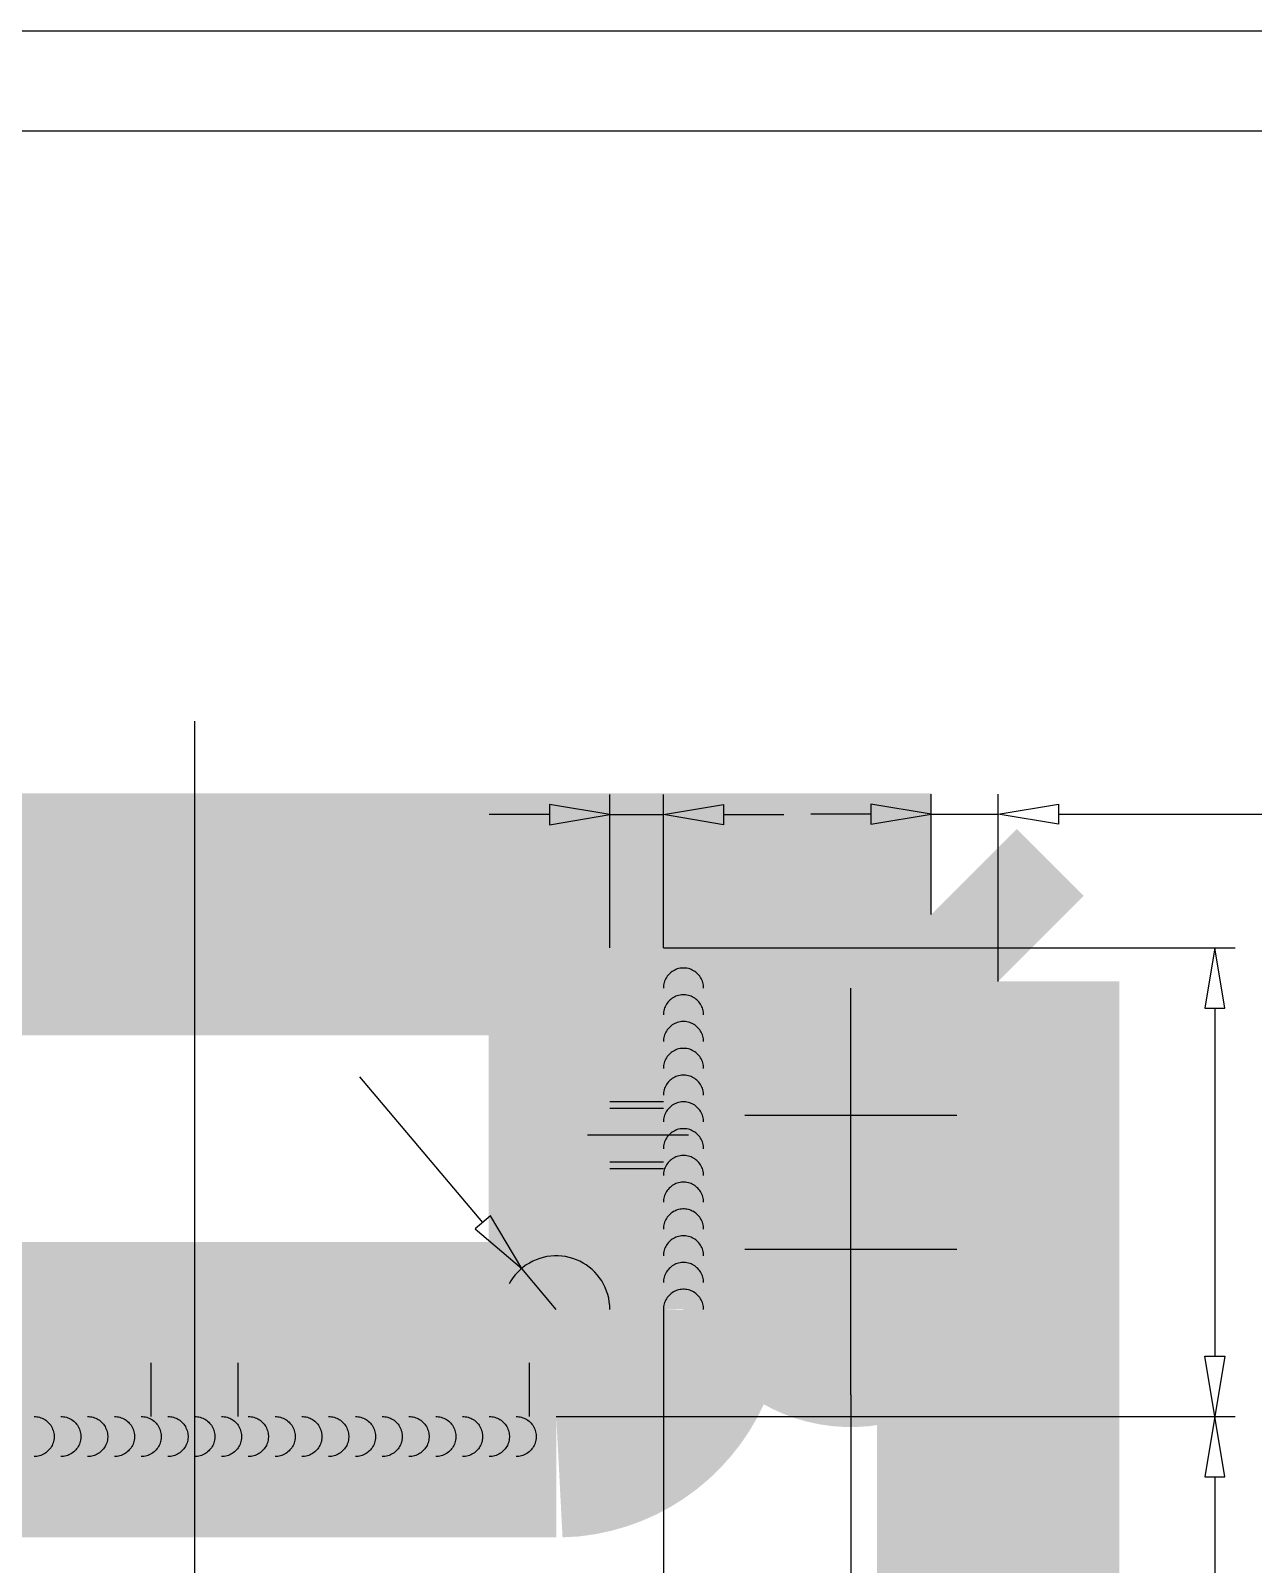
# Model space of a CAD drawing. Extents: x 0.2 to 49.5, y 17.6 to 52.5.
# Drawn here: x 7.31 to 14.46, y 43.55 to 52.51 of the extents above; entities that cross this region are included whole.
import ezdxf

# ---------------------------------------------------------------- set-up
doc = ezdxf.new("R2010")
doc.units = 0
doc.linetypes.add('1', pattern=[50.8, 31.75, -6.35, 6.35, -6.35])
doc.linetypes.add('2', pattern=[15, 12, -3])
doc.layers.get('0').update_dxf_attribs({"linetype": 'CONTINUOUS'})

msp = doc.modelspace()

# ---------------------------------------------------------------- linework, layer by layer
at = {"color": 7}
for points in [[(0.1546, 52.5117), (49.4628, 52.5117)], [(48.8758, 51.9247), (0.7416, 51.9247)]]:
    msp.add_lwpolyline(points, dxfattribs=at)
at = {"color": 1, "linetype": '1'}
for points in [[(8.2714, 39.9294), (8.2714, 48.4755)], [(12.1065, 44.5367), (12.1065, 46.9132)], [(12.1065, 44.764), (12.1065, 46.7905)], [(11.4866, 46.1706), (12.7264, 46.1706)], [(11.1577, 46.0535), (10.5677, 46.0535)], [(11.4866, 45.3879), (12.7264, 45.3879)]]:
    msp.add_lwpolyline(points, dxfattribs=at)
at = {"color": 5, "const_width": 0.0000000783}
for points in [[(10.8686, 48.0455), (10.8686, 48.1298), (10.7311, 48.1298), (10.7311, 48.1695), (10.8758, 48.3977), (10.9075, 48.3977), (10.9075, 48.1695), (10.9503, 48.1695), (10.9503, 48.1298), (10.9075, 48.1298), (10.9075, 48.0455), (10.8686, 48.0455)], [(14.166, 48.1712), (14.2079, 48.1594), (14.1968, 48.1241), (14.181, 48.095), (14.1605, 48.0718), (14.1359, 48.0551), (14.108, 48.045), (14.0767, 48.0417), (14.0447, 48.0443), (14.0169, 48.052), (13.9933, 48.0649), (13.9736, 48.0826), (13.9574, 48.105), (13.9445, 48.132), (13.9352, 48.162), (13.9296, 48.1935), (13.9277, 48.2264), (13.9298, 48.2615), (13.9361, 48.2935), (13.9466, 48.3224), (13.961, 48.3475), (13.979, 48.3683), (14.0005, 48.3846), (14.0245, 48.3964), (14.0502, 48.4035), (14.0774, 48.4059), (14.1074, 48.4029), (14.134, 48.3939), (14.1574, 48.379), (14.1768, 48.3586), (14.1919, 48.3334), (14.2025, 48.3033), (14.1612, 48.2925), (14.1528, 48.3158), (14.1421, 48.3345), (14.1292, 48.3485), (14.1141, 48.3582), (14.0965, 48.3641), (14.0765, 48.366), (14.0535, 48.3638), (14.0331, 48.3574), (14.0154, 48.3465), (14.0007, 48.3321), (13.9892, 48.3147), (13.9809, 48.2943), (13.9754, 48.2722), (13.9721, 48.2497), (13.971, 48.2267), (13.9723, 48.198), (13.9762, 48.1718), (13.9828, 48.1482), (13.9921, 48.1278), (14.0043, 48.1111), (14.0194, 48.0981), (14.0364, 48.0889), (14.0544, 48.0834), (14.0732, 48.0816), (14.0955, 48.0841), (14.1154, 48.0916), (14.1329, 48.1041), (14.1475, 48.1216), (14.1585, 48.144), (14.166, 48.1712)], [(14.2547, 48.0477), (14.2547, 48.3999), (14.2936, 48.3999), (14.2936, 48.2735), (14.3133, 48.293), (14.3362, 48.3047), (14.3623, 48.3086), (14.3786, 48.3073), (14.3934, 48.3036), (14.4067, 48.2974), (14.418, 48.289), (14.427, 48.2787), (14.4336, 48.2665), (14.4381, 48.2514), (14.4408, 48.2324), (14.4417, 48.2094), (14.4417, 48.0477), (14.4028, 48.0477), (14.4028, 48.2094), (14.4014, 48.229), (14.3971, 48.2448), (14.3901, 48.2566), (14.3805, 48.2648), (14.3686, 48.2697), (14.3543, 48.2714), (14.343, 48.2702), (14.3322, 48.2669), (14.3218, 48.2614), (14.3126, 48.2539), (14.3054, 48.2449), (14.3001, 48.2344), (14.2965, 48.2215), (14.2943, 48.2058), (14.2936, 48.1873), (14.2936, 48.0477), (14.2547, 48.0477)], [(10.8686, 48.3283), (10.7694, 48.1695), (10.8686, 48.1695), (10.8686, 48.3283)], [(9.3889, 46.3964), (9.658, 46.6237), (9.7487, 46.5163), (9.7646, 46.4958), (9.7761, 46.4774), (9.783, 46.461), (9.7858, 46.4454), (9.7848, 46.4292), (9.7801, 46.4124), (9.7722, 46.3962), (9.7615, 46.3814), (9.7481, 46.3681), (9.7284, 46.3547), (9.7077, 46.3467), (9.6857, 46.344), (9.6631, 46.3474), (9.6403, 46.3576), (9.6172, 46.3745), (9.6193, 46.3629), (9.6203, 46.3527), (9.6202, 46.3438), (9.6176, 46.3259), (9.6132, 46.307), (9.6068, 46.287), (9.5692, 46.183), (9.5351, 46.2233), (9.5641, 46.3027), (9.5715, 46.324), (9.5773, 46.3422), (9.5816, 46.3571), (9.5844, 46.3695), (9.5858, 46.3799), (9.5858, 46.3886), (9.5848, 46.396), (9.5831, 46.4029), (9.5806, 46.4092), (9.5776, 46.4142), (9.573, 46.4205), (9.5669, 46.4282), (9.5355, 46.4653), (9.416, 46.3644), (9.3889, 46.3964)], [(9.6245, 46.4225), (9.6365, 46.4094), (9.6479, 46.3993), (9.6586, 46.3924), (9.669, 46.3882), (9.6797, 46.3865), (9.6906, 46.3872), (9.7013, 46.3901), (9.7111, 46.3947), (9.7202, 46.4011), (9.731, 46.4126), (9.7379, 46.4256), (9.741, 46.4401), (9.7395, 46.4558), (9.7325, 46.4724), (9.7201, 46.4899), (9.6553, 46.5666), (9.5663, 46.4914), (9.6245, 46.4225)], [(9.6652, 46.0694), (9.7296, 46.1238), (9.6409, 46.2289), (9.6711, 46.2544), (9.9388, 46.2912), (9.9594, 46.2669), (9.785, 46.1196), (9.8126, 46.0869), (9.7823, 46.0614), (9.7547, 46.0941), (9.6903, 46.0397), (9.6652, 46.0694)], [(9.8812, 46.2519), (9.6958, 46.2252), (9.7599, 46.1494), (9.8812, 46.2519)], [(14.0247, 45.779), (14.0209, 45.8199), (14.0412, 45.8242), (14.0578, 45.8313), (14.0707, 45.841), (14.08, 45.8527), (14.0856, 45.866), (14.0874, 45.8809), (14.0848, 45.8986), (14.077, 45.9145), (14.0639, 45.9284), (14.0465, 45.9392), (14.0257, 45.9457), (14.0014, 45.9479), (13.9785, 45.9458), (13.959, 45.9396), (13.943, 45.9292), (13.9312, 45.9154), (13.924, 45.8991), (13.9217, 45.8802), (13.9227, 45.8681), (13.9259, 45.8568), (13.9311, 45.8463), (13.9381, 45.8369), (13.9463, 45.829), (13.9558, 45.8225), (13.9505, 45.7859), (13.7696, 45.8166), (13.7696, 45.9743), (13.8109, 45.9743), (13.8109, 45.8478), (13.9056, 45.8307), (13.8933, 45.85), (13.8859, 45.87), (13.8835, 45.8906), (13.887, 45.9168), (13.8977, 45.9402), (13.9154, 45.9606), (13.9387, 45.9765), (13.9661, 45.986), (13.9976, 45.9892), (14.028, 45.9864), (14.0556, 45.978), (14.0802, 45.9641), (14.104, 45.9413), (14.1182, 45.9135), (14.123, 45.8809), (14.12, 45.8538), (14.111, 45.8303), (14.0961, 45.8103), (14.0762, 45.7946), (14.0524, 45.7842), (14.0247, 45.779)], [(14.024, 45.533), (14.0182, 45.5719), (14.0405, 45.5774), (14.0581, 45.585), (14.0712, 45.5947), (14.0802, 45.6062), (14.0856, 45.6193), (14.0874, 45.6339), (14.0851, 45.6513), (14.078, 45.6667), (14.0663, 45.6803), (14.0511, 45.6908), (14.0336, 45.6971), (14.0139, 45.6992), (13.9952, 45.6973), (13.9788, 45.6914), (13.9648, 45.6817), (13.954, 45.669), (13.9476, 45.6541), (13.9454, 45.6372), (13.946, 45.6292), (13.9476, 45.6201), (13.9502, 45.6097), (13.9123, 45.614), (13.9126, 45.6165), (13.9127, 45.6185), (13.9128, 45.6203), (13.9112, 45.6363), (13.9064, 45.6512), (13.8984, 45.6651), (13.887, 45.6761), (13.8722, 45.6827), (13.8539, 45.685), (13.839, 45.6833), (13.8258, 45.6785), (13.8145, 45.6705), (13.8058, 45.6599), (13.8006, 45.6474), (13.7989, 45.6331), (13.8007, 45.6188), (13.8059, 45.6062), (13.8147, 45.5952), (13.8271, 45.5863), (13.8429, 45.5798), (13.8623, 45.5758), (13.8546, 45.5368), (13.8278, 45.5436), (13.8053, 45.5544), (13.7872, 45.5693), (13.774, 45.5875), (13.766, 45.6085), (13.7633, 45.6322), (13.7647, 45.649), (13.7688, 45.665), (13.7757, 45.68), (13.785, 45.6934), (13.7962, 45.7045), (13.8095, 45.7134), (13.824, 45.7198), (13.8391, 45.7237), (13.8549, 45.725), (13.8696, 45.7237), (13.8835, 45.7201), (13.8964, 45.7139), (13.9081, 45.7054), (13.918, 45.6945), (13.9262, 45.6813), (13.9327, 45.6986), (13.9427, 45.7132), (13.9561, 45.725), (13.9725, 45.7336), (13.9915, 45.7388), (14.0129, 45.7405), (14.0421, 45.7372), (14.0682, 45.7271), (14.0911, 45.7103), (14.109, 45.6883), (14.1197, 45.6628), (14.1232, 45.6337), (14.1202, 45.6075), (14.1109, 45.5844), (14.0956, 45.5644), (14.0754, 45.5487), (14.0515, 45.5382), (14.024, 45.533)]]:
    msp.add_lwpolyline(points, dxfattribs=at)
at = {"color": 7, "const_width": 1.415}
for points in [[(12.5761, 47.3446), (3.9667, 47.3446)], [(12.5761, 47.3446), (12.9674, 46.9532)], [(10.6977, 47.1489), (10.6977, 45.0357)], [(11.0108, 47.1489), (10.6977, 47.1489)], [(11.0108, 47.1489), (11.0108, 45.0357)], [(12.9674, 41.8659), (12.9674, 46.9532)], [(11.7739, 46.1706), (11.7747, 46.1938), (11.7771, 46.2169), (11.7811, 46.2397), (11.7868, 46.2622), (11.7939, 46.2843), (11.8026, 46.3059), (11.8128, 46.3267), (11.8244, 46.3468), (11.8374, 46.3661), (11.8517, 46.3844), (11.8672, 46.4016), (11.8839, 46.4178), (11.9017, 46.4327), (11.9205, 46.4463), (11.9402, 46.4586), (11.9607, 46.4695), (11.9819, 46.479), (12.0037, 46.4869), (12.026, 46.4933), (12.0487, 46.4981), (12.0717, 46.5014), (12.0949, 46.503), (12.1181, 46.503), (12.1413, 46.5014), (12.1643, 46.4981), (12.187, 46.4933), (12.2093, 46.4869), (12.2311, 46.479), (12.2523, 46.4695), (12.2728, 46.4586), (12.2925, 46.4463), (12.3113, 46.4327), (12.3291, 46.4178), (12.3458, 46.4016), (12.3613, 46.3844), (12.3756, 46.3661), (12.3886, 46.3468), (12.4002, 46.3267), (12.4104, 46.3059), (12.4191, 46.2843), (12.4263, 46.2622), (12.4319, 46.2397), (12.4359, 46.2169), (12.4391, 46.1706)], [(11.7739, 45.3879), (11.7739, 46.1706)], [(12.4391, 46.1706), (12.4391, 45.3879)], [(11.0108, 45.5836), (10.6977, 45.5836)], [(11.7739, 45.3879), (11.7747, 45.3647), (11.7771, 45.3416), (11.7811, 45.3187), (11.7868, 45.2962), (11.7939, 45.2741), (11.8026, 45.2526), (11.8128, 45.2317), (11.8244, 45.2116), (11.8374, 45.1924), (11.8517, 45.1741), (11.8672, 45.1568), (11.8839, 45.1407), (11.9017, 45.1258), (11.9205, 45.1121), (11.9402, 45.0998), (11.9607, 45.0889), (11.9819, 45.0795), (12.0037, 45.0715), (12.026, 45.0651), (12.0487, 45.0603), (12.0717, 45.0571), (12.0949, 45.0555), (12.1181, 45.0555), (12.1413, 45.0571), (12.1643, 45.0603), (12.187, 45.0651), (12.2093, 45.0715), (12.2311, 45.0795), (12.2523, 45.0889), (12.2728, 45.0998), (12.2925, 45.1121), (12.3113, 45.1258), (12.3291, 45.1407), (12.3458, 45.1568), (12.3613, 45.1741), (12.3756, 45.1924), (12.3886, 45.2116), (12.4002, 45.2317), (12.4104, 45.2526), (12.4191, 45.2741), (12.4263, 45.2962), (12.4319, 45.3187), (12.4359, 45.3416), (12.4391, 45.3879)], [(10.6977, 45.0357), (10.6969, 45.0139), (10.6947, 44.9921), (10.6909, 44.9706), (10.6856, 44.9494), (10.6788, 44.9286), (10.6706, 44.9084), (10.6611, 44.8887), (10.6501, 44.8698), (10.6379, 44.8517), (10.6245, 44.8345), (10.6098, 44.8182), (10.5941, 44.803), (10.5774, 44.789), (10.5597, 44.7761), (10.5412, 44.7646), (10.5219, 44.7543), (10.5019, 44.7454), (10.4814, 44.7379), (10.4604, 44.7319), (10.439, 44.7274), (10.4174, 44.7243), (10.3846, 44.7226)], [(11.0108, 45.0357), (11.0092, 44.992), (11.0047, 44.9485), (10.9971, 44.9055), (10.9865, 44.8631), (10.973, 44.8215), (10.9566, 44.781), (10.9375, 44.7417), (10.9156, 44.7039), (10.8912, 44.6677), (10.8643, 44.6332), (10.835, 44.6007), (10.8036, 44.5704), (10.7701, 44.5423), (10.7348, 44.5166), (10.6977, 44.4934), (10.6591, 44.4729), (10.6192, 44.4551), (10.5781, 44.4402), (10.5361, 44.4282), (10.4934, 44.4191), (10.4501, 44.413), (10.3846, 44.4096)], [(10.3846, 44.7226), (6.1582, 44.7226)], [(10.3846, 44.4096), (6.1582, 44.4096)]]:
    msp.add_lwpolyline(points, dxfattribs=at)
at = {"color": 5}
for points in [[(10.3455, 47.9868), (10.3455, 47.8694), (10.6977, 47.9281), (10.6977, 47.9281), (10.3455, 47.9868)], [(10.6977, 47.1489), (10.6977, 48.0455)], [(11.0108, 47.1489), (11.0108, 48.0455)], [(11.363, 47.9868), (11.363, 47.8694), (11.0108, 47.9281), (11.0108, 47.9281), (11.363, 47.9868)], [(12.2239, 47.989), (12.2239, 47.8716), (12.5761, 47.9303), (12.5761, 47.9303), (12.2239, 47.989)], [(12.5761, 47.3446), (12.5761, 48.0477)], [(12.9674, 46.9532), (12.9674, 48.0477)], [(13.3196, 47.989), (13.3196, 47.8716), (12.9674, 47.9303), (12.9674, 47.9303), (13.3196, 47.989)], [(10.3455, 47.9281), (9.9933, 47.9281)], [(10.6977, 47.9281), (11.0108, 47.9281)], [(11.363, 47.9281), (11.7152, 47.9281)], [(12.2239, 47.9303), (11.8717, 47.9303)], [(12.5761, 47.9303), (12.9674, 47.9303)], [(13.3196, 47.9303), (16.2161, 47.9303)], [(11.0108, 47.1489), (14.3518, 47.1489)], [(14.1757, 46.7967), (14.2931, 46.7967), (14.2344, 47.1489), (14.2344, 47.1489), (14.1757, 46.7967)], [(11.2456, 46.9141), (11.2453, 46.9223), (11.2444, 46.9304), (11.243, 46.9385), (11.241, 46.9465), (11.2385, 46.9543), (11.2354, 46.9618), (11.2318, 46.9692), (11.2277, 46.9763), (11.2232, 46.9831), (11.2181, 46.9896), (11.2126, 46.9957), (11.2067, 47.0013), (11.2005, 47.0066), (11.1938, 47.0114), (11.1869, 47.0158), (11.1796, 47.0196), (11.1722, 47.023), (11.1645, 47.0258), (11.1566, 47.028), (11.1486, 47.0297), (11.1404, 47.0309), (11.1323, 47.0314), (11.1241, 47.0314), (11.1159, 47.0309), (11.1078, 47.0297), (11.0998, 47.028), (11.0919, 47.0258), (11.0842, 47.023), (11.0767, 47.0196), (11.0695, 47.0158), (11.0625, 47.0114), (11.0559, 47.0066), (11.0496, 47.0013), (11.0437, 46.9957), (11.0382, 46.9896), (11.0332, 46.9831), (11.0286, 46.9763), (11.0245, 46.9692), (11.0209, 46.9618), (11.0179, 46.9543), (11.0153, 46.9465), (11.0133, 46.9385), (11.0119, 46.9304), (11.0108, 46.9141)], [(11.2456, 46.7576), (11.2453, 46.7658), (11.2444, 46.7739), (11.243, 46.782), (11.241, 46.7899), (11.2385, 46.7977), (11.2354, 46.8053), (11.2318, 46.8127), (11.2277, 46.8198), (11.2232, 46.8266), (11.2181, 46.833), (11.2126, 46.8391), (11.2067, 46.8448), (11.2005, 46.8501), (11.1938, 46.8549), (11.1869, 46.8592), (11.1796, 46.8631), (11.1722, 46.8664), (11.1645, 46.8692), (11.1566, 46.8715), (11.1486, 46.8732), (11.1404, 46.8743), (11.1323, 46.8749), (11.1241, 46.8749), (11.1159, 46.8743), (11.1078, 46.8732), (11.0998, 46.8715), (11.0919, 46.8692), (11.0842, 46.8664), (11.0767, 46.8631), (11.0695, 46.8592), (11.0625, 46.8549), (11.0559, 46.8501), (11.0496, 46.8448), (11.0437, 46.8391), (11.0382, 46.833), (11.0332, 46.8266), (11.0286, 46.8198), (11.0245, 46.8127), (11.0209, 46.8053), (11.0179, 46.7977), (11.0153, 46.7899), (11.0133, 46.782), (11.0119, 46.7739), (11.0108, 46.7576)], [(11.2456, 46.601), (11.2453, 46.6092), (11.2444, 46.6174), (11.243, 46.6254), (11.241, 46.6334), (11.2385, 46.6412), (11.2354, 46.6488), (11.2318, 46.6561), (11.2277, 46.6632), (11.2232, 46.67), (11.2181, 46.6765), (11.2126, 46.6826), (11.2067, 46.6883), (11.2005, 46.6935), (11.1938, 46.6984), (11.1869, 46.7027), (11.1796, 46.7065), (11.1722, 46.7099), (11.1645, 46.7127), (11.1566, 46.7149), (11.1486, 46.7166), (11.1404, 46.7178), (11.1323, 46.7184), (11.1241, 46.7184), (11.1159, 46.7178), (11.1078, 46.7166), (11.0998, 46.7149), (11.0919, 46.7127), (11.0842, 46.7099), (11.0767, 46.7065), (11.0695, 46.7027), (11.0625, 46.6984), (11.0559, 46.6935), (11.0496, 46.6883), (11.0437, 46.6826), (11.0382, 46.6765), (11.0332, 46.67), (11.0286, 46.6632), (11.0245, 46.6561), (11.0209, 46.6488), (11.0179, 46.6412), (11.0153, 46.6334), (11.0133, 46.6254), (11.0119, 46.6174), (11.0108, 46.601)], [(14.2344, 46.7967), (14.2344, 44.7618)], [(11.2456, 46.4445), (11.2453, 46.4527), (11.2444, 46.4608), (11.243, 46.4689), (11.241, 46.4769), (11.2385, 46.4846), (11.2354, 46.4922), (11.2318, 46.4996), (11.2277, 46.5067), (11.2232, 46.5135), (11.2181, 46.52), (11.2126, 46.526), (11.2067, 46.5317), (11.2005, 46.537), (11.1938, 46.5418), (11.1869, 46.5462), (11.1796, 46.55), (11.1722, 46.5533), (11.1645, 46.5562), (11.1566, 46.5584), (11.1486, 46.5601), (11.1404, 46.5613), (11.1323, 46.5618), (11.1241, 46.5618), (11.1159, 46.5613), (11.1078, 46.5601), (11.0998, 46.5584), (11.0919, 46.5562), (11.0842, 46.5533), (11.0767, 46.55), (11.0695, 46.5462), (11.0625, 46.5418), (11.0559, 46.537), (11.0496, 46.5317), (11.0437, 46.526), (11.0382, 46.52), (11.0332, 46.5135), (11.0286, 46.5067), (11.0245, 46.4996), (11.0209, 46.4922), (11.0179, 46.4846), (11.0153, 46.4769), (11.0133, 46.4689), (11.0119, 46.4608), (11.0108, 46.4445)], [(9.9553, 45.5439), (9.2357, 46.3959)], [(11.2456, 46.288), (11.2453, 46.2962), (11.2444, 46.3043), (11.243, 46.3124), (11.241, 46.3203), (11.2385, 46.3281), (11.2354, 46.3357), (11.2318, 46.3431), (11.2277, 46.3502), (11.2232, 46.357), (11.2181, 46.3634), (11.2126, 46.3695), (11.2067, 46.3752), (11.2005, 46.3805), (11.1938, 46.3853), (11.1869, 46.3896), (11.1796, 46.3935), (11.1722, 46.3968), (11.1645, 46.3996), (11.1566, 46.4019), (11.1486, 46.4036), (11.1404, 46.4047), (11.1323, 46.4053), (11.1241, 46.4053), (11.1159, 46.4047), (11.1078, 46.4036), (11.0998, 46.4019), (11.0919, 46.3996), (11.0842, 46.3968), (11.0767, 46.3935), (11.0695, 46.3896), (11.0625, 46.3853), (11.0559, 46.3805), (11.0496, 46.3752), (11.0437, 46.3695), (11.0382, 46.3634), (11.0332, 46.357), (11.0286, 46.3502), (11.0245, 46.3431), (11.0209, 46.3357), (11.0179, 46.3281), (11.0153, 46.3203), (11.0133, 46.3124), (11.0119, 46.3043), (11.0108, 46.288)], [(11.2456, 46.1314), (11.2453, 46.1396), (11.2444, 46.1478), (11.243, 46.1558), (11.241, 46.1638), (11.2385, 46.1716), (11.2354, 46.1792), (11.2318, 46.1865), (11.2277, 46.1936), (11.2232, 46.2004), (11.2181, 46.2069), (11.2126, 46.213), (11.2067, 46.2187), (11.2005, 46.2239), (11.1938, 46.2288), (11.1869, 46.2331), (11.1796, 46.2369), (11.1722, 46.2403), (11.1645, 46.2431), (11.1566, 46.2453), (11.1486, 46.247), (11.1404, 46.2482), (11.1323, 46.2488), (11.1241, 46.2488), (11.1159, 46.2482), (11.1078, 46.247), (11.0998, 46.2453), (11.0919, 46.2431), (11.0842, 46.2403), (11.0767, 46.2369), (11.0695, 46.2331), (11.0625, 46.2288), (11.0559, 46.2239), (11.0496, 46.2187), (11.0437, 46.213), (11.0382, 46.2069), (11.0332, 46.2004), (11.0286, 46.1936), (11.0245, 46.1865), (11.0209, 46.1792), (11.0179, 46.1716), (11.0153, 46.1638), (11.0133, 46.1558), (11.0119, 46.1478), (11.0108, 46.1314)], [(11.2456, 45.9749), (11.2453, 45.9831), (11.2444, 45.9912), (11.243, 45.9993), (11.241, 46.0073), (11.2385, 46.015), (11.2354, 46.0226), (11.2318, 46.03), (11.2277, 46.0371), (11.2232, 46.0439), (11.2181, 46.0504), (11.2126, 46.0564), (11.2067, 46.0621), (11.2005, 46.0674), (11.1938, 46.0722), (11.1869, 46.0766), (11.1796, 46.0804), (11.1722, 46.0837), (11.1645, 46.0865), (11.1566, 46.0888), (11.1486, 46.0905), (11.1404, 46.0917), (11.1323, 46.0922), (11.1241, 46.0922), (11.1159, 46.0917), (11.1078, 46.0905), (11.0998, 46.0888), (11.0919, 46.0865), (11.0842, 46.0837), (11.0767, 46.0804), (11.0695, 46.0766), (11.0625, 46.0722), (11.0559, 46.0674), (11.0496, 46.0621), (11.0437, 46.0564), (11.0382, 46.0504), (11.0332, 46.0439), (11.0286, 46.0371), (11.0245, 46.03), (11.0209, 46.0226), (11.0179, 46.015), (11.0153, 46.0073), (11.0133, 45.9993), (11.0119, 45.9912), (11.0108, 45.9749)], [(11.2456, 45.8184), (11.2453, 45.8265), (11.2444, 45.8347), (11.243, 45.8428), (11.241, 45.8507), (11.2385, 45.8585), (11.2354, 45.8661), (11.2318, 45.8735), (11.2277, 45.8806), (11.2232, 45.8874), (11.2181, 45.8938), (11.2126, 45.8999), (11.2067, 45.9056), (11.2005, 45.9109), (11.1938, 45.9157), (11.1869, 45.92), (11.1796, 45.9239), (11.1722, 45.9272), (11.1645, 45.93), (11.1566, 45.9323), (11.1486, 45.934), (11.1404, 45.9351), (11.1323, 45.9357), (11.1241, 45.9357), (11.1159, 45.9351), (11.1078, 45.934), (11.0998, 45.9323), (11.0919, 45.93), (11.0842, 45.9272), (11.0767, 45.9239), (11.0695, 45.92), (11.0625, 45.9157), (11.0559, 45.9109), (11.0496, 45.9056), (11.0437, 45.8999), (11.0382, 45.8938), (11.0332, 45.8874), (11.0286, 45.8806), (11.0245, 45.8735), (11.0209, 45.8661), (11.0179, 45.8585), (11.0153, 45.8507), (11.0133, 45.8428), (11.0119, 45.8347), (11.0108, 45.8184)], [(11.2456, 45.6618), (11.2453, 45.67), (11.2444, 45.6782), (11.243, 45.6862), (11.241, 45.6942), (11.2385, 45.702), (11.2354, 45.7096), (11.2318, 45.7169), (11.2277, 45.724), (11.2232, 45.7308), (11.2181, 45.7373), (11.2126, 45.7434), (11.2067, 45.7491), (11.2005, 45.7543), (11.1938, 45.7592), (11.1869, 45.7635), (11.1796, 45.7673), (11.1722, 45.7707), (11.1645, 45.7735), (11.1566, 45.7757), (11.1486, 45.7774), (11.1404, 45.7786), (11.1323, 45.7792), (11.1241, 45.7792), (11.1159, 45.7786), (11.1078, 45.7774), (11.0998, 45.7757), (11.0919, 45.7735), (11.0842, 45.7707), (11.0767, 45.7673), (11.0695, 45.7635), (11.0625, 45.7592), (11.0559, 45.7543), (11.0496, 45.7491), (11.0437, 45.7434), (11.0382, 45.7373), (11.0332, 45.7308), (11.0286, 45.724), (11.0245, 45.7169), (11.0209, 45.7096), (11.0179, 45.702), (11.0153, 45.6942), (11.0133, 45.6862), (11.0119, 45.6782), (11.0108, 45.6618)], [(10.0002, 45.5818), (9.9105, 45.506), (10.1826, 45.2749), (10.1826, 45.2749), (10.0002, 45.5818)], [(11.2456, 45.5053), (11.2453, 45.5135), (11.2444, 45.5216), (11.243, 45.5297), (11.241, 45.5377), (11.2385, 45.5454), (11.2354, 45.553), (11.2318, 45.5604), (11.2277, 45.5675), (11.2232, 45.5743), (11.2181, 45.5808), (11.2126, 45.5868), (11.2067, 45.5925), (11.2005, 45.5978), (11.1938, 45.6026), (11.1869, 45.607), (11.1796, 45.6108), (11.1722, 45.6141), (11.1645, 45.6169), (11.1566, 45.6192), (11.1486, 45.6209), (11.1404, 45.622), (11.1323, 45.6226), (11.1241, 45.6226), (11.1159, 45.622), (11.1078, 45.6209), (11.0998, 45.6192), (11.0919, 45.6169), (11.0842, 45.6141), (11.0767, 45.6108), (11.0695, 45.607), (11.0625, 45.6026), (11.0559, 45.5978), (11.0496, 45.5925), (11.0437, 45.5868), (11.0382, 45.5808), (11.0332, 45.5743), (11.0286, 45.5675), (11.0245, 45.5604), (11.0209, 45.553), (11.0179, 45.5454), (11.0153, 45.5377), (11.0133, 45.5297), (11.0119, 45.5216), (11.0108, 45.5053)], [(11.2456, 45.3488), (11.2453, 45.3569), (11.2444, 45.3651), (11.243, 45.3732), (11.241, 45.3811), (11.2385, 45.3889), (11.2354, 45.3965), (11.2318, 45.4039), (11.2277, 45.411), (11.2232, 45.4178), (11.2181, 45.4242), (11.2126, 45.4303), (11.2067, 45.436), (11.2005, 45.4413), (11.1938, 45.4461), (11.1869, 45.4504), (11.1796, 45.4543), (11.1722, 45.4576), (11.1645, 45.4604), (11.1566, 45.4627), (11.1486, 45.4644), (11.1404, 45.4655), (11.1323, 45.4661), (11.1241, 45.4661), (11.1159, 45.4655), (11.1078, 45.4644), (11.0998, 45.4627), (11.0919, 45.4604), (11.0842, 45.4576), (11.0767, 45.4543), (11.0695, 45.4504), (11.0625, 45.4461), (11.0559, 45.4413), (11.0496, 45.436), (11.0437, 45.4303), (11.0382, 45.4242), (11.0332, 45.4178), (11.0286, 45.411), (11.0245, 45.4039), (11.0209, 45.3965), (11.0179, 45.3889), (11.0153, 45.3811), (11.0133, 45.3732), (11.0119, 45.3651), (11.0108, 45.3488)], [(10.6977, 45.0357), (10.6969, 45.0575), (10.6947, 45.0793), (10.6909, 45.1008), (10.6856, 45.122), (10.6788, 45.1428), (10.6706, 45.163), (10.6611, 45.1827), (10.6501, 45.2016), (10.6379, 45.2197), (10.6245, 45.2369), (10.6098, 45.2532), (10.5941, 45.2683), (10.5774, 45.2824), (10.5597, 45.2952), (10.5412, 45.3068), (10.5219, 45.3171), (10.5019, 45.326), (10.4814, 45.3334), (10.4604, 45.3395), (10.439, 45.344), (10.4174, 45.347), (10.3956, 45.3486), (10.3737, 45.3486), (10.3519, 45.347), (10.3303, 45.344), (10.3089, 45.3395), (10.2879, 45.3334), (10.2674, 45.326), (10.2474, 45.3171), (10.2281, 45.3068), (10.2096, 45.2952), (10.1919, 45.2824), (10.1752, 45.2683), (10.1594, 45.2532), (10.1448, 45.2369), (10.1314, 45.2197), (10.1191, 45.2016), (10.1091, 45.1842)], [(11.2456, 45.1922), (11.2453, 45.2004), (11.2444, 45.2086), (11.243, 45.2166), (11.241, 45.2246), (11.2385, 45.2324), (11.2354, 45.24), (11.2318, 45.2473), (11.2277, 45.2544), (11.2232, 45.2612), (11.2181, 45.2677), (11.2126, 45.2738), (11.2067, 45.2795), (11.2005, 45.2847), (11.1938, 45.2896), (11.1869, 45.2939), (11.1796, 45.2977), (11.1722, 45.3011), (11.1645, 45.3039), (11.1566, 45.3061), (11.1486, 45.3078), (11.1404, 45.309), (11.1323, 45.3096), (11.1241, 45.3096), (11.1159, 45.309), (11.1078, 45.3078), (11.0998, 45.3061), (11.0919, 45.3039), (11.0842, 45.3011), (11.0767, 45.2977), (11.0695, 45.2939), (11.0625, 45.2896), (11.0559, 45.2847), (11.0496, 45.2795), (11.0437, 45.2738), (11.0382, 45.2677), (11.0332, 45.2612), (11.0286, 45.2544), (11.0245, 45.2473), (11.0209, 45.24), (11.0179, 45.2324), (11.0153, 45.2246), (11.0133, 45.2166), (11.0119, 45.2086), (11.0108, 45.1922)], [(10.3846, 45.0357), (10.1826, 45.2749)], [(11.2456, 45.0357), (11.2453, 45.0439), (11.2444, 45.052), (11.243, 45.0601), (11.241, 45.0681), (11.2385, 45.0758), (11.2354, 45.0834), (11.2318, 45.0908), (11.2277, 45.0979), (11.2232, 45.1047), (11.2181, 45.1112), (11.2126, 45.1172), (11.2067, 45.1229), (11.2005, 45.1282), (11.1938, 45.133), (11.1869, 45.1374), (11.1796, 45.1412), (11.1722, 45.1445), (11.1645, 45.1473), (11.1566, 45.1496), (11.1486, 45.1513), (11.1404, 45.1524), (11.1323, 45.153), (11.1241, 45.153), (11.1159, 45.1524), (11.1078, 45.1513), (11.0998, 45.1496), (11.0919, 45.1473), (11.0842, 45.1445), (11.0767, 45.1412), (11.0695, 45.1374), (11.0625, 45.133), (11.0559, 45.1282), (11.0496, 45.1229), (11.0437, 45.1172), (11.0382, 45.1112), (11.0332, 45.1047), (11.0286, 45.0979), (11.0245, 45.0908), (11.0209, 45.0834), (11.0179, 45.0758), (11.0153, 45.0681), (11.0133, 45.0601), (11.0119, 45.052), (11.0108, 45.0357)], [(11.0108, 45.0357), (11.0108, 39.0213)], [(14.1757, 44.7618), (14.2931, 44.7618), (14.2344, 44.4096), (14.2344, 44.4096), (14.1757, 44.7618)], [(12.1065, 44.5367), (12.1065, 38.2409)], [(7.3322, 44.4096), (7.3404, 44.4093), (7.3486, 44.4084), (7.3566, 44.407), (7.3646, 44.405), (7.3724, 44.4025), (7.38, 44.3994), (7.3873, 44.3958), (7.3944, 44.3917), (7.4012, 44.3871), (7.4077, 44.3821), (7.4138, 44.3766), (7.4195, 44.3707), (7.4247, 44.3644), (7.4296, 44.3578), (7.4339, 44.3509), (7.4377, 44.3436), (7.4411, 44.3361), (7.4439, 44.3284), (7.4461, 44.3206), (7.4478, 44.3125), (7.449, 44.3044), (7.4496, 44.2963), (7.4496, 44.2881), (7.449, 44.2799), (7.4478, 44.2718), (7.4461, 44.2638), (7.4439, 44.2559), (7.4411, 44.2482), (7.4377, 44.2407), (7.4339, 44.2335), (7.4296, 44.2265), (7.4247, 44.2199), (7.4195, 44.2136), (7.4138, 44.2077), (7.4077, 44.2022), (7.4012, 44.1972), (7.3944, 44.1926), (7.3873, 44.1885), (7.38, 44.1849), (7.3724, 44.1818), (7.3646, 44.1793), (7.3566, 44.1773), (7.3486, 44.1759), (7.3322, 44.1748)], [(7.4888, 44.4096), (7.4969, 44.4093), (7.5051, 44.4084), (7.5132, 44.407), (7.5211, 44.405), (7.5289, 44.4025), (7.5365, 44.3994), (7.5439, 44.3958), (7.551, 44.3917), (7.5578, 44.3871), (7.5642, 44.3821), (7.5703, 44.3766), (7.576, 44.3707), (7.5813, 44.3644), (7.5861, 44.3578), (7.5904, 44.3509), (7.5943, 44.3436), (7.5976, 44.3361), (7.6004, 44.3284), (7.6027, 44.3206), (7.6044, 44.3125), (7.6055, 44.3044), (7.6061, 44.2963), (7.6061, 44.2881), (7.6055, 44.2799), (7.6044, 44.2718), (7.6027, 44.2638), (7.6004, 44.2559), (7.5976, 44.2482), (7.5943, 44.2407), (7.5904, 44.2335), (7.5861, 44.2265), (7.5813, 44.2199), (7.576, 44.2136), (7.5703, 44.2077), (7.5642, 44.2022), (7.5578, 44.1972), (7.551, 44.1926), (7.5439, 44.1885), (7.5365, 44.1849), (7.5289, 44.1818), (7.5211, 44.1793), (7.5132, 44.1773), (7.5051, 44.1759), (7.4888, 44.1748)], [(7.6453, 44.4096), (7.6535, 44.4093), (7.6616, 44.4084), (7.6697, 44.407), (7.6777, 44.405), (7.6854, 44.4025), (7.693, 44.3994), (7.7004, 44.3958), (7.7075, 44.3917), (7.7143, 44.3871), (7.7208, 44.3821), (7.7268, 44.3766), (7.7325, 44.3707), (7.7378, 44.3644), (7.7426, 44.3578), (7.747, 44.3509), (7.7508, 44.3436), (7.7541, 44.3361), (7.7569, 44.3284), (7.7592, 44.3206), (7.7609, 44.3125), (7.762, 44.3044), (7.7626, 44.2963), (7.7626, 44.2881), (7.762, 44.2799), (7.7609, 44.2718), (7.7592, 44.2638), (7.7569, 44.2559), (7.7541, 44.2482), (7.7508, 44.2407), (7.747, 44.2335), (7.7426, 44.2265), (7.7378, 44.2199), (7.7325, 44.2136), (7.7268, 44.2077), (7.7208, 44.2022), (7.7143, 44.1972), (7.7075, 44.1926), (7.7004, 44.1885), (7.693, 44.1849), (7.6854, 44.1818), (7.6777, 44.1793), (7.6697, 44.1773), (7.6616, 44.1759), (7.6453, 44.1748)], [(7.8018, 44.4096), (7.81, 44.4093), (7.8182, 44.4084), (7.8262, 44.407), (7.8342, 44.405), (7.842, 44.4025), (7.8496, 44.3994), (7.8569, 44.3958), (7.864, 44.3917), (7.8708, 44.3871), (7.8773, 44.3821), (7.8834, 44.3766), (7.8891, 44.3707), (7.8943, 44.3644), (7.8992, 44.3578), (7.9035, 44.3509), (7.9073, 44.3436), (7.9107, 44.3361), (7.9135, 44.3284), (7.9157, 44.3206), (7.9174, 44.3125), (7.9186, 44.3044), (7.9192, 44.2963), (7.9192, 44.2881), (7.9186, 44.2799), (7.9174, 44.2718), (7.9157, 44.2638), (7.9135, 44.2559), (7.9107, 44.2482), (7.9073, 44.2407), (7.9035, 44.2335), (7.8992, 44.2265), (7.8943, 44.2199), (7.8891, 44.2136), (7.8834, 44.2077), (7.8773, 44.2022), (7.8708, 44.1972), (7.864, 44.1926), (7.8569, 44.1885), (7.8496, 44.1849), (7.842, 44.1818), (7.8342, 44.1793), (7.8262, 44.1773), (7.8182, 44.1759), (7.8018, 44.1748)], [(7.9584, 44.4096), (7.9665, 44.4093), (7.9747, 44.4084), (7.9828, 44.407), (7.9907, 44.405), (7.9985, 44.4025), (8.0061, 44.3994), (8.0135, 44.3958), (8.0206, 44.3917), (8.0274, 44.3871), (8.0338, 44.3821), (8.0399, 44.3766), (8.0456, 44.3707), (8.0509, 44.3644), (8.0557, 44.3578), (8.06, 44.3509), (8.0639, 44.3436), (8.0672, 44.3361), (8.07, 44.3284), (8.0723, 44.3206), (8.074, 44.3125), (8.0751, 44.3044), (8.0757, 44.2963), (8.0757, 44.2881), (8.0751, 44.2799), (8.074, 44.2718), (8.0723, 44.2638), (8.07, 44.2559), (8.0672, 44.2482), (8.0639, 44.2407), (8.06, 44.2335), (8.0557, 44.2265), (8.0509, 44.2199), (8.0456, 44.2136), (8.0399, 44.2077), (8.0338, 44.2022), (8.0274, 44.1972), (8.0206, 44.1926), (8.0135, 44.1885), (8.0061, 44.1849), (7.9985, 44.1818), (7.9907, 44.1793), (7.9828, 44.1773), (7.9747, 44.1759), (7.9584, 44.1748)], [(8.1149, 44.4096), (8.1231, 44.4093), (8.1312, 44.4084), (8.1393, 44.407), (8.1473, 44.405), (8.155, 44.4025), (8.1626, 44.3994), (8.17, 44.3958), (8.1771, 44.3917), (8.1839, 44.3871), (8.1904, 44.3821), (8.1964, 44.3766), (8.2021, 44.3707), (8.2074, 44.3644), (8.2122, 44.3578), (8.2166, 44.3509), (8.2204, 44.3436), (8.2237, 44.3361), (8.2265, 44.3284), (8.2288, 44.3206), (8.2305, 44.3125), (8.2317, 44.3044), (8.2322, 44.2963), (8.2322, 44.2881), (8.2317, 44.2799), (8.2305, 44.2718), (8.2288, 44.2638), (8.2265, 44.2559), (8.2237, 44.2482), (8.2204, 44.2407), (8.2166, 44.2335), (8.2122, 44.2265), (8.2074, 44.2199), (8.2021, 44.2136), (8.1964, 44.2077), (8.1904, 44.2022), (8.1839, 44.1972), (8.1771, 44.1926), (8.17, 44.1885), (8.1626, 44.1849), (8.155, 44.1818), (8.1473, 44.1793), (8.1393, 44.1773), (8.1312, 44.1759), (8.1149, 44.1748)], [(8.2714, 44.4096), (8.2796, 44.4093), (8.2878, 44.4084), (8.2958, 44.407), (8.3038, 44.405), (8.3116, 44.4025), (8.3192, 44.3994), (8.3265, 44.3958), (8.3336, 44.3917), (8.3404, 44.3871), (8.3469, 44.3821), (8.353, 44.3766), (8.3587, 44.3707), (8.3639, 44.3644), (8.3688, 44.3578), (8.3731, 44.3509), (8.3769, 44.3436), (8.3803, 44.3361), (8.3831, 44.3284), (8.3853, 44.3206), (8.387, 44.3125), (8.3882, 44.3044), (8.3888, 44.2963), (8.3888, 44.2881), (8.3882, 44.2799), (8.387, 44.2718), (8.3853, 44.2638), (8.3831, 44.2559), (8.3803, 44.2482), (8.3769, 44.2407), (8.3731, 44.2335), (8.3688, 44.2265), (8.3639, 44.2199), (8.3587, 44.2136), (8.353, 44.2077), (8.3469, 44.2022), (8.3404, 44.1972), (8.3336, 44.1926), (8.3265, 44.1885), (8.3192, 44.1849), (8.3116, 44.1818), (8.3038, 44.1793), (8.2958, 44.1773), (8.2878, 44.1759), (8.2714, 44.1748)], [(8.428, 44.4096), (8.4362, 44.4093), (8.4443, 44.4084), (8.4524, 44.407), (8.4603, 44.405), (8.4681, 44.4025), (8.4757, 44.3994), (8.4831, 44.3958), (8.4902, 44.3917), (8.497, 44.3871), (8.5034, 44.3821), (8.5095, 44.3766), (8.5152, 44.3707), (8.5205, 44.3644), (8.5253, 44.3578), (8.5296, 44.3509), (8.5335, 44.3436), (8.5368, 44.3361), (8.5396, 44.3284), (8.5419, 44.3206), (8.5436, 44.3125), (8.5447, 44.3044), (8.5453, 44.2963), (8.5453, 44.2881), (8.5447, 44.2799), (8.5436, 44.2718), (8.5419, 44.2638), (8.5396, 44.2559), (8.5368, 44.2482), (8.5335, 44.2407), (8.5296, 44.2335), (8.5253, 44.2265), (8.5205, 44.2199), (8.5152, 44.2136), (8.5095, 44.2077), (8.5034, 44.2022), (8.497, 44.1972), (8.4902, 44.1926), (8.4831, 44.1885), (8.4757, 44.1849), (8.4681, 44.1818), (8.4603, 44.1793), (8.4524, 44.1773), (8.4443, 44.1759), (8.428, 44.1748)], [(8.5845, 44.4096), (8.5927, 44.4093), (8.6008, 44.4084), (8.6089, 44.407), (8.6169, 44.405), (8.6246, 44.4025), (8.6322, 44.3994), (8.6396, 44.3958), (8.6467, 44.3917), (8.6535, 44.3871), (8.66, 44.3821), (8.666, 44.3766), (8.6717, 44.3707), (8.677, 44.3644), (8.6818, 44.3578), (8.6862, 44.3509), (8.69, 44.3436), (8.6933, 44.3361), (8.6961, 44.3284), (8.6984, 44.3206), (8.7001, 44.3125), (8.7013, 44.3044), (8.7018, 44.2963), (8.7018, 44.2881), (8.7013, 44.2799), (8.7001, 44.2718), (8.6984, 44.2638), (8.6961, 44.2559), (8.6933, 44.2482), (8.69, 44.2407), (8.6862, 44.2335), (8.6818, 44.2265), (8.677, 44.2199), (8.6717, 44.2136), (8.666, 44.2077), (8.66, 44.2022), (8.6535, 44.1972), (8.6467, 44.1926), (8.6396, 44.1885), (8.6322, 44.1849), (8.6246, 44.1818), (8.6169, 44.1793), (8.6089, 44.1773), (8.6008, 44.1759), (8.5845, 44.1748)], [(8.741, 44.4096), (8.7492, 44.4093), (8.7574, 44.4084), (8.7654, 44.407), (8.7734, 44.405), (8.7812, 44.4025), (8.7888, 44.3994), (8.7961, 44.3958), (8.8032, 44.3917), (8.81, 44.3871), (8.8165, 44.3821), (8.8226, 44.3766), (8.8283, 44.3707), (8.8335, 44.3644), (8.8384, 44.3578), (8.8427, 44.3509), (8.8465, 44.3436), (8.8499, 44.3361), (8.8527, 44.3284), (8.8549, 44.3206), (8.8566, 44.3125), (8.8578, 44.3044), (8.8584, 44.2963), (8.8584, 44.2881), (8.8578, 44.2799), (8.8566, 44.2718), (8.8549, 44.2638), (8.8527, 44.2559), (8.8499, 44.2482), (8.8465, 44.2407), (8.8427, 44.2335), (8.8384, 44.2265), (8.8335, 44.2199), (8.8283, 44.2136), (8.8226, 44.2077), (8.8165, 44.2022), (8.81, 44.1972), (8.8032, 44.1926), (8.7961, 44.1885), (8.7888, 44.1849), (8.7812, 44.1818), (8.7734, 44.1793), (8.7654, 44.1773), (8.7574, 44.1759), (8.741, 44.1748)], [(8.8976, 44.4096), (8.9058, 44.4093), (8.9139, 44.4084), (8.922, 44.407), (8.9299, 44.405), (8.9377, 44.4025), (8.9453, 44.3994), (8.9527, 44.3958), (8.9598, 44.3917), (8.9666, 44.3871), (8.973, 44.3821), (8.9791, 44.3766), (8.9848, 44.3707), (8.9901, 44.3644), (8.9949, 44.3578), (8.9992, 44.3509), (9.0031, 44.3436), (9.0064, 44.3361), (9.0092, 44.3284), (9.0115, 44.3206), (9.0132, 44.3125), (9.0143, 44.3044), (9.0149, 44.2963), (9.0149, 44.2881), (9.0143, 44.2799), (9.0132, 44.2718), (9.0115, 44.2638), (9.0092, 44.2559), (9.0064, 44.2482), (9.0031, 44.2407), (8.9992, 44.2335), (8.9949, 44.2265), (8.9901, 44.2199), (8.9848, 44.2136), (8.9791, 44.2077), (8.973, 44.2022), (8.9666, 44.1972), (8.9598, 44.1926), (8.9527, 44.1885), (8.9453, 44.1849), (8.9377, 44.1818), (8.9299, 44.1793), (8.922, 44.1773), (8.9139, 44.1759), (8.8976, 44.1748)], [(9.0541, 44.4096), (9.0623, 44.4093), (9.0704, 44.4084), (9.0785, 44.407), (9.0865, 44.405), (9.0943, 44.4025), (9.1018, 44.3994), (9.1092, 44.3958), (9.1163, 44.3917), (9.1231, 44.3871), (9.1296, 44.3821), (9.1357, 44.3766), (9.1413, 44.3707), (9.1466, 44.3644), (9.1514, 44.3578), (9.1558, 44.3509), (9.1596, 44.3436), (9.1629, 44.3361), (9.1658, 44.3284), (9.168, 44.3206), (9.1697, 44.3125), (9.1709, 44.3044), (9.1714, 44.2963), (9.1714, 44.2881), (9.1709, 44.2799), (9.1697, 44.2718), (9.168, 44.2638), (9.1658, 44.2559), (9.1629, 44.2482), (9.1596, 44.2407), (9.1558, 44.2335), (9.1514, 44.2265), (9.1466, 44.2199), (9.1413, 44.2136), (9.1357, 44.2077), (9.1296, 44.2022), (9.1231, 44.1972), (9.1163, 44.1926), (9.1092, 44.1885), (9.1018, 44.1849), (9.0943, 44.1818), (9.0865, 44.1793), (9.0785, 44.1773), (9.0704, 44.1759), (9.0541, 44.1748)], [(9.2106, 44.4096), (9.2188, 44.4093), (9.227, 44.4084), (9.235, 44.407), (9.243, 44.405), (9.2508, 44.4025), (9.2584, 44.3994), (9.2657, 44.3958), (9.2728, 44.3917), (9.2796, 44.3871), (9.2861, 44.3821), (9.2922, 44.3766), (9.2979, 44.3707), (9.3031, 44.3644), (9.308, 44.3578), (9.3123, 44.3509), (9.3161, 44.3436), (9.3195, 44.3361), (9.3223, 44.3284), (9.3245, 44.3206), (9.3262, 44.3125), (9.3274, 44.3044), (9.328, 44.2963), (9.328, 44.2881), (9.3274, 44.2799), (9.3262, 44.2718), (9.3245, 44.2638), (9.3223, 44.2559), (9.3195, 44.2482), (9.3161, 44.2407), (9.3123, 44.2335), (9.308, 44.2265), (9.3031, 44.2199), (9.2979, 44.2136), (9.2922, 44.2077), (9.2861, 44.2022), (9.2796, 44.1972), (9.2728, 44.1926), (9.2657, 44.1885), (9.2584, 44.1849), (9.2508, 44.1818), (9.243, 44.1793), (9.235, 44.1773), (9.227, 44.1759), (9.2106, 44.1748)], [(9.3672, 44.4096), (9.3754, 44.4093), (9.3835, 44.4084), (9.3916, 44.407), (9.3995, 44.405), (9.4073, 44.4025), (9.4149, 44.3994), (9.4223, 44.3958), (9.4294, 44.3917), (9.4362, 44.3871), (9.4426, 44.3821), (9.4487, 44.3766), (9.4544, 44.3707), (9.4597, 44.3644), (9.4645, 44.3578), (9.4688, 44.3509), (9.4727, 44.3436), (9.476, 44.3361), (9.4788, 44.3284), (9.4811, 44.3206), (9.4828, 44.3125), (9.4839, 44.3044), (9.4845, 44.2963), (9.4845, 44.2881), (9.4839, 44.2799), (9.4828, 44.2718), (9.4811, 44.2638), (9.4788, 44.2559), (9.476, 44.2482), (9.4727, 44.2407), (9.4688, 44.2335), (9.4645, 44.2265), (9.4597, 44.2199), (9.4544, 44.2136), (9.4487, 44.2077), (9.4426, 44.2022), (9.4362, 44.1972), (9.4294, 44.1926), (9.4223, 44.1885), (9.4149, 44.1849), (9.4073, 44.1818), (9.3995, 44.1793), (9.3916, 44.1773), (9.3835, 44.1759), (9.3672, 44.1748)], [(9.5237, 44.4096), (9.5319, 44.4093), (9.54, 44.4084), (9.5481, 44.407), (9.5561, 44.405), (9.5639, 44.4025), (9.5715, 44.3994), (9.5788, 44.3958), (9.5859, 44.3917), (9.5927, 44.3871), (9.5992, 44.3821), (9.6053, 44.3766), (9.6109, 44.3707), (9.6162, 44.3644), (9.621, 44.3578), (9.6254, 44.3509), (9.6292, 44.3436), (9.6326, 44.3361), (9.6354, 44.3284), (9.6376, 44.3206), (9.6393, 44.3125), (9.6405, 44.3044), (9.641, 44.2963), (9.641, 44.2881), (9.6405, 44.2799), (9.6393, 44.2718), (9.6376, 44.2638), (9.6354, 44.2559), (9.6326, 44.2482), (9.6292, 44.2407), (9.6254, 44.2335), (9.621, 44.2265), (9.6162, 44.2199), (9.6109, 44.2136), (9.6053, 44.2077), (9.5992, 44.2022), (9.5927, 44.1972), (9.5859, 44.1926), (9.5788, 44.1885), (9.5715, 44.1849), (9.5639, 44.1818), (9.5561, 44.1793), (9.5481, 44.1773), (9.54, 44.1759), (9.5237, 44.1748)], [(9.6802, 44.4096), (9.6884, 44.4093), (9.6966, 44.4084), (9.7046, 44.407), (9.7126, 44.405), (9.7204, 44.4025), (9.728, 44.3994), (9.7353, 44.3958), (9.7424, 44.3917), (9.7492, 44.3871), (9.7557, 44.3821), (9.7618, 44.3766), (9.7675, 44.3707), (9.7727, 44.3644), (9.7776, 44.3578), (9.7819, 44.3509), (9.7858, 44.3436), (9.7891, 44.3361), (9.7919, 44.3284), (9.7941, 44.3206), (9.7958, 44.3125), (9.797, 44.3044), (9.7976, 44.2963), (9.7976, 44.2881), (9.797, 44.2799), (9.7958, 44.2718), (9.7941, 44.2638), (9.7919, 44.2559), (9.7891, 44.2482), (9.7858, 44.2407), (9.7819, 44.2335), (9.7776, 44.2265), (9.7727, 44.2199), (9.7675, 44.2136), (9.7618, 44.2077), (9.7557, 44.2022), (9.7492, 44.1972), (9.7424, 44.1926), (9.7353, 44.1885), (9.728, 44.1849), (9.7204, 44.1818), (9.7126, 44.1793), (9.7046, 44.1773), (9.6966, 44.1759), (9.6802, 44.1748)], [(9.8368, 44.4096), (9.845, 44.4093), (9.8531, 44.4084), (9.8612, 44.407), (9.8691, 44.405), (9.8769, 44.4025), (9.8845, 44.3994), (9.8919, 44.3958), (9.899, 44.3917), (9.9058, 44.3871), (9.9122, 44.3821), (9.9183, 44.3766), (9.924, 44.3707), (9.9293, 44.3644), (9.9341, 44.3578), (9.9384, 44.3509), (9.9423, 44.3436), (9.9456, 44.3361), (9.9484, 44.3284), (9.9507, 44.3206), (9.9524, 44.3125), (9.9535, 44.3044), (9.9541, 44.2963), (9.9541, 44.2881), (9.9535, 44.2799), (9.9524, 44.2718), (9.9507, 44.2638), (9.9484, 44.2559), (9.9456, 44.2482), (9.9423, 44.2407), (9.9384, 44.2335), (9.9341, 44.2265), (9.9293, 44.2199), (9.924, 44.2136), (9.9183, 44.2077), (9.9122, 44.2022), (9.9058, 44.1972), (9.899, 44.1926), (9.8919, 44.1885), (9.8845, 44.1849), (9.8769, 44.1818), (9.8691, 44.1793), (9.8612, 44.1773), (9.8531, 44.1759), (9.8368, 44.1748)], [(9.9933, 44.4096), (10.0015, 44.4093), (10.0096, 44.4084), (10.0177, 44.407), (10.0257, 44.405), (10.0335, 44.4025), (10.0411, 44.3994), (10.0484, 44.3958), (10.0555, 44.3917), (10.0623, 44.3871), (10.0688, 44.3821), (10.0749, 44.3766), (10.0805, 44.3707), (10.0858, 44.3644), (10.0906, 44.3578), (10.095, 44.3509), (10.0988, 44.3436), (10.1022, 44.3361), (10.105, 44.3284), (10.1072, 44.3206), (10.1089, 44.3125), (10.1101, 44.3044), (10.1106, 44.2963), (10.1106, 44.2881), (10.1101, 44.2799), (10.1089, 44.2718), (10.1072, 44.2638), (10.105, 44.2559), (10.1022, 44.2482), (10.0988, 44.2407), (10.095, 44.2335), (10.0906, 44.2265), (10.0858, 44.2199), (10.0805, 44.2136), (10.0749, 44.2077), (10.0688, 44.2022), (10.0623, 44.1972), (10.0555, 44.1926), (10.0484, 44.1885), (10.0411, 44.1849), (10.0335, 44.1818), (10.0257, 44.1793), (10.0177, 44.1773), (10.0096, 44.1759), (9.9933, 44.1748)], [(10.1498, 44.4096), (10.158, 44.4093), (10.1662, 44.4084), (10.1742, 44.407), (10.1822, 44.405), (10.19, 44.4025), (10.1976, 44.3994), (10.205, 44.3958), (10.212, 44.3917), (10.2188, 44.3871), (10.2253, 44.3821), (10.2314, 44.3766), (10.2371, 44.3707), (10.2423, 44.3644), (10.2472, 44.3578), (10.2515, 44.3509), (10.2554, 44.3436), (10.2587, 44.3361), (10.2615, 44.3284), (10.2637, 44.3206), (10.2655, 44.3125), (10.2666, 44.3044), (10.2672, 44.2963), (10.2672, 44.2881), (10.2666, 44.2799), (10.2655, 44.2718), (10.2637, 44.2638), (10.2615, 44.2559), (10.2587, 44.2482), (10.2554, 44.2407), (10.2515, 44.2335), (10.2472, 44.2265), (10.2423, 44.2199), (10.2371, 44.2136), (10.2314, 44.2077), (10.2253, 44.2022), (10.2188, 44.1972), (10.212, 44.1926), (10.205, 44.1885), (10.1976, 44.1849), (10.19, 44.1818), (10.1822, 44.1793), (10.1742, 44.1773), (10.1662, 44.1759), (10.1498, 44.1748)], [(10.3846, 44.4096), (14.3518, 44.4096)], [(10.3846, 44.4096), (14.3518, 44.4096)], [(14.1757, 44.0574), (14.2931, 44.0574), (14.2344, 44.4096), (14.2344, 44.4096), (14.1757, 44.0574)], [(14.2344, 44.0574), (14.2344, 41.0441)]]:
    msp.add_lwpolyline(points, dxfattribs=at)
at = {"color": 8, "linetype": '2'}
for points in [[(11.0108, 46.2491), (10.6977, 46.2491)], [(11.0108, 46.2107), (10.6977, 46.2107)], [(11.0108, 45.8962), (10.6977, 45.8962)], [(11.0108, 45.8578), (10.6977, 45.8578)], [(8.0171, 44.4096), (8.0171, 44.7226)], [(8.5258, 44.4096), (8.5258, 44.7226)], [(10.2279, 44.4096), (10.2279, 44.7226)]]:
    msp.add_lwpolyline(points, dxfattribs=at)

doc.saveas('drawing.dxf')
